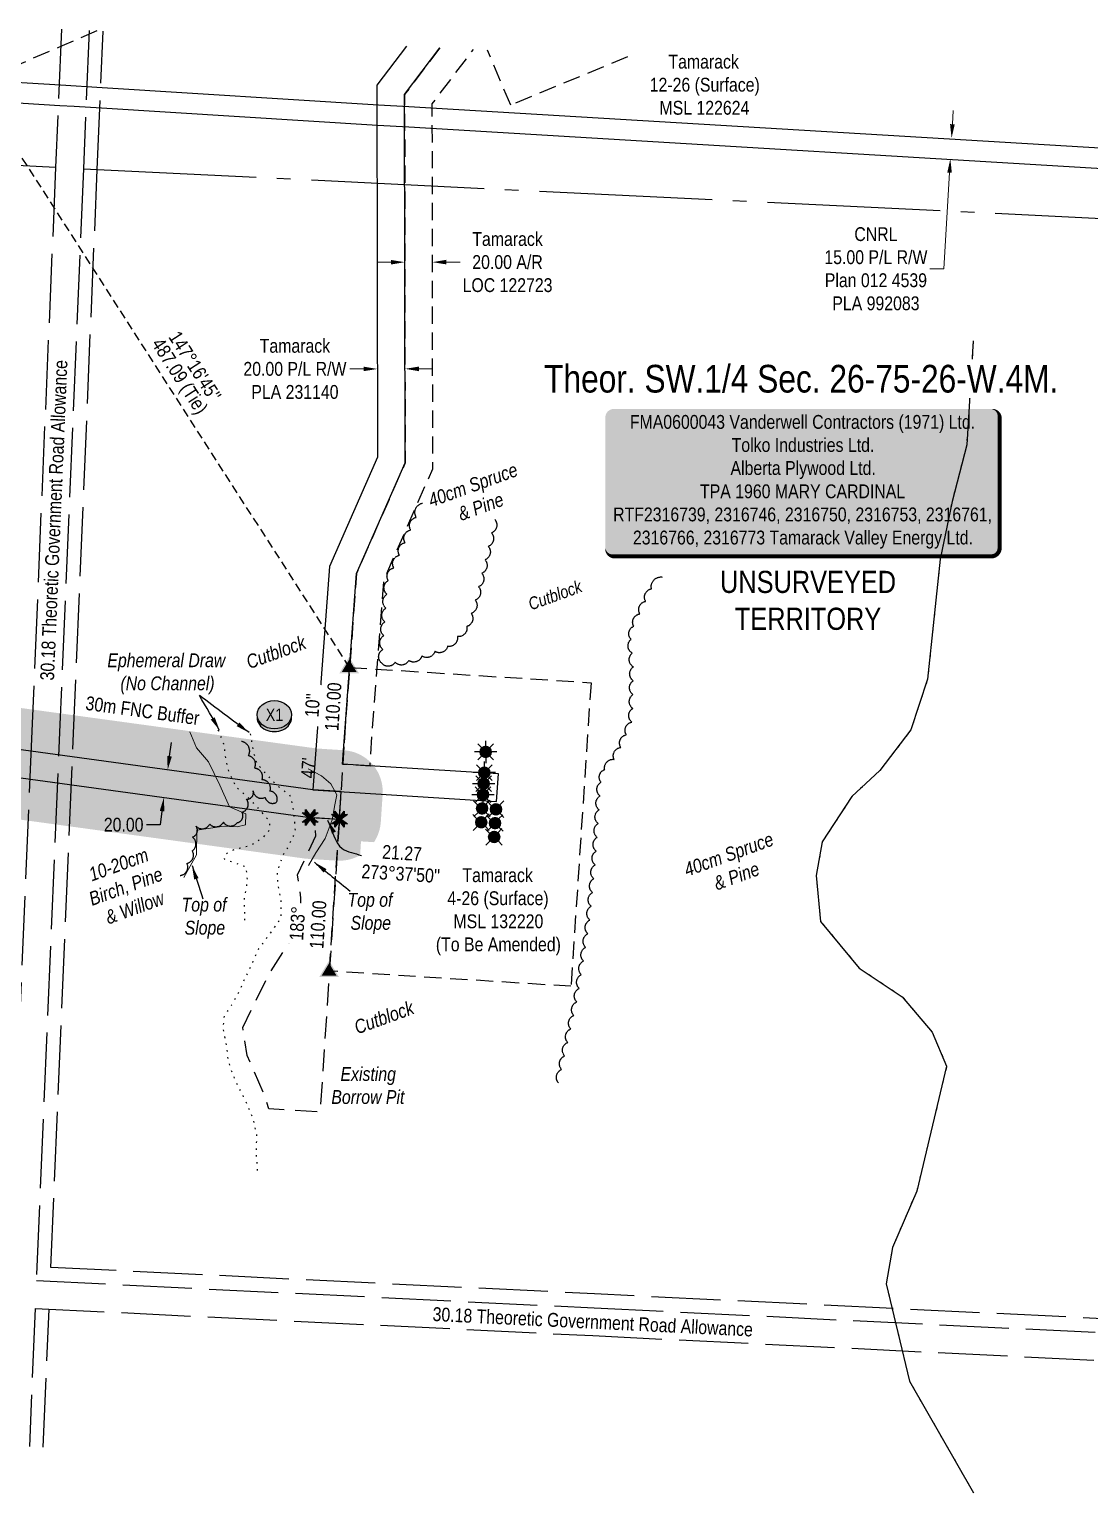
# Model space of a CAD drawing. Extents: x 313545 to 316106, y 6156353 to 6158544.
# Drawn here: x 314467 to 315234, y 6156353 to 6157410 of the extents above; entities that cross this region are included whole.
import ezdxf
from ezdxf.enums import TextEntityAlignment as Align

# ---------------------------------------------------------------- set-up
doc = ezdxf.new("R2010")
doc.units = 0
doc.header["$LTSCALE"] = 5
doc.header["$PDSIZE"] = 0.5
for name, pattern in [('0', [1, 1, 0]), ('foc-ACCESSROAD', [3.75, 2.5, -1.25]), ('foc-QUARTERLINE', [33, 25, -3, 2, -3]), ('foc-TIELINE', [1.875, 1.25, -0.625]), ('foc-TOPO', [1, 0.2, -0.8]), ('foc-UNSURVEYED', [12.5, 10, -2.5]), ('foc-WHEELTRACKS', [2, 0.4, -1.6]), ('HIDDEN2', [4.7625, 3.175, -1.5875])]:
    doc.linetypes.add(name, pattern=pattern)
doc.layers.get('Defpoints').update_dxf_attribs({"color": 9})
for name, color, linetype in [('C-AR', 13, 'foc-ACCESSROAD'), ('C-RW', 13, 'Continuous'), ('C-SYMBOL', 7, 'Continuous'), ('C-WS', 13, 'foc-ACCESSROAD'), ('C-WS-S', 13, 'Continuous'), ('F-AR', 190, 'foc-ACCESSROAD'), ('F-RW', 190, 'Continuous'), ('L-BD', 7, 'Continuous'), ('L-BD1', 253, 'Continuous'), ('L-MON', 1, 'Continuous'), ('L-QSEC', 8, 'foc-QUARTERLINE'), ('L-ROAD-T', 7, 'Continuous'), ('L-SECQ', 8, 'foc-QUARTERLINE'), ('L-TIE', 7, 'foc-TIELINE'), ('L-TIE-T', 7, 'Continuous'), ('L-USEC', 7, 'foc-UNSURVEYED'), ('P-BUFFER-H 30m', 51, 'Continuous'), ('P-BUFFER-T', 40, 'Continuous'), ('P-CROSSINGS', 250, 'Continuous'), ('P-PROPOSED', 10, 'Continuous'), ('P-PROPOSED-H', 21, 'Continuous'), ('P-TXT', 4, 'Continuous'), ('P-WORKAREA-H', 111, 'Continuous'), ('T-BUSH', 110, '0'), ('T-BUSH-T', 110, 'Continuous'), ('T-EXISTING TFA', 220, 'HIDDEN2'), ('T-EXISTING TFA-T', 220, 'Continuous'), ('T-LOW-AREA', 48, 'foc-TOPO'), ('T-SLOPE', 48, 'Continuous'), ('T-WATER-P3', 48, 'foc-WHEELTRACKS')]:
    doc.layers.add(name, color=color, linetype=linetype)
for name, color, linetype, lineweight in [('C-AR-T', 13, 'Continuous', 9), ('C-RW-T', 13, 'Continuous', 9), ('C-WS-T', 13, 'Continuous', 9), ('F-RW-T', 190, 'Continuous', 9), ('T-ELEVATION', 48, 'Continuous', 18), ('T-TEXT', 48, 'Continuous', 18)]:
    doc.layers.add(name, color=color, linetype=linetype, lineweight=lineweight)
doc.styles.add('175L', font='ARIALN.TTF', dxfattribs={"height": 20})
doc.styles.add('80', font='ARIALN.TTF', dxfattribs={"height": 10})
doc.styles.add('80CG', font='ARIALN.TTF', dxfattribs={"height": 10})
doc.styles.add('80L', font='ARIALN.TTF', dxfattribs={"height": 10})
doc.styles.add('80LS', font='ARIALNI.TTF', dxfattribs={"height": 10})
doc.styles.add('Crossing', font='ARIALN.TTF', dxfattribs={"height": 10})
doc.styles.add('foc-LtypeFont', font='ARIALN.TTF', dxfattribs={"height": 7.35})
doc.linetypes.add('foc-TOPO-flowdirection-NOLINE', pattern='A,0,[">",foc-LtypeFont,S=0.3,R=0,X=0,Y=-0.945],-20,[">",foc-LtypeFont,S=0.3,R=0,X=0,Y=-0.945],0', length=20)
doc.dimstyles.new('Compass 5 000', dxfattribs={"dimscale": 5, "dimtxt": 9, "dimasz": 2, "dimexe": 0.2, "dimexo": 0.0625, "dimgap": 0.5, "dimtad": 0, "dimtih": 1, "dimtoh": 1, "dimzin": 0, "dimdsep": 46, "dimtxsty": '80CG', "dimcen": 0.1, "dimse1": 1, "dimse2": 1, "dimclrd": 256, "dimclrt": 256, "dimaunit": 1, "dimadec": 4, "dimazin": 0, "dimtfac": 0.06, "dimtofl": 0, "dimtmove": 0, "dimatfit": 1, "dimfxl": 0.2, "dimtolj": 1, "dimtzin": 0, "dimlwd": -1, "dimarcsym": 0})

# ---------------------------------------------------------------- blocks, each defined once
blk = doc.blocks.new('*D30')
at = {"layer": 'C-AR-T', "transparency": 16777216}
for p, q in [((314728.7, 6157242.1), (314718.7, 6157242)), ((314768.7, 6157242.1), (314778.7, 6157242.1))]:
    blk.add_line(p, q, dxfattribs=at)
at = {"layer": 'C-AR-T', "linetype": 'Continuous', "transparency": 16777216}
for points in [[(314728.7, 6157243.7), (314728.7, 6157240.4), (314738.7, 6157242.1)], [(314768.7, 6157243.8), (314768.7, 6157240.5), (314758.7, 6157242.1)]]:
    blk.add_solid(points, dxfattribs=at)
at = {"layer": 'Defpoints', "color": 0, "linetype": 'Continuous', "transparency": 16777216}
for p in [(314738.7, 6157251.4), (314758.7, 6157251.4), (314738.7, 6157242.1)]:
    blk.add_point(p, dxfattribs=at)
at = {"layer": 'C-AR-T', "linetype": 'Continuous', "transparency": 16777216, "insert": (314813, 6157242.1), "char_height": 10, "attachment_point": 5, "style": '80CG'}
blk.add_mtext('\\A1;Tamarack\\P20.00 A/R\\PLOC 122723', dxfattribs=at)
blk = doc.blocks.new('*D31')
at = {"layer": 'Defpoints', "color": 0, "transparency": 16777216}
for p in [(315042.9, 6157337.3), (315134, 6157331.8), (315042, 6157322.3)]:
    blk.add_point(p, dxfattribs=at)
at = {"layer": 'F-RW-T', "transparency": 16777216}
for p, q in [((315134.6, 6157341.8), (315135.2, 6157351.8)), ((315132.5, 6157306.8), (315128.4, 6157237.3)), ((315128.4, 6157237.3), (315118.4, 6157237.3))]:
    blk.add_line(p, q, dxfattribs=at)
for points in [[(315132.9, 6157341.9), (315136.3, 6157341.7), (315134, 6157331.8)], [(315130.9, 6157306.9), (315134.2, 6157306.7), (315133.1, 6157316.8)]]:
    blk.add_solid(points, dxfattribs=at)
at = {"layer": 'F-RW-T', "transparency": 16777216, "insert": (315079.3, 6157237.3), "char_height": 10, "attachment_point": 5, "style": '80CG'}
blk.add_mtext('\\A1;CNRL\\P15.00 P/L R/W\\PPlan 012 4539\\PPLA 992083', dxfattribs=at)
blk = doc.blocks.new('*U29')
h = blk.add_hatch(color=255)
edge = h.paths.add_edge_path()
edge.add_line((-136.5, -54), (136.5, -54))
edge.add_arc((136.5, -48), 6, 270, 360)
edge.add_line((142.5, -48), (142.5, 46.5))
edge.add_arc((136.5, 46.5), 6, 0, 90)
edge.add_line((136.5, 52.5), (-136.5, 52.5))
edge.add_arc((-136.5, 46.5), 6, 90, 180)
edge.add_line((-142.5, 46.5), (-142.5, -48))
edge.add_arc((-136.5, -48), 6, 180, 270)
at = {"color": 44, "flags": 128}
blk.add_lwpolyline([(-136.5, -54, 3, 3, 0), (136.5, -54, 3, 3, 0.414214), (142.5, -48, 3, 3, 0), (142.5, 46.5, 3, 0, 0.414214), (136.5, 52.5, 0, 0, 0), (-136.5, 52.5, 0, 0, 0.414214), (-142.5, 46.5, 0, 0, 0), (-142.5, -48, 0, 3, 0.414214)], format="xyseb", close=True, dxfattribs=at)
at = {"color": 44, "style": '80'}
blk.add_attdef('ENTER_TEXT_001', (-36, -5), '', height=10, dxfattribs=at)
blk = doc.blocks.new('GAS')
h = blk.add_hatch(color=255)
h.dxf.hatch_style = 1
edge = h.paths.add_edge_path()
edge.add_arc((0, 0), 0.9, 0, 360)
for p, q in [((-0.81, 0), (-1.62, 0)), ((-0.57, 0.57), (-1.14, 1.14)), ((0, 0.81), (0, 1.62)), ((0.57, 0.57), (1.14, 1.14)), ((1.62, 0), (0.81, 0)), ((-0.57, -0.57), (-1.14, -1.14)), ((0, -0.81), (0, -1.62)), ((1.14, -1.14), (0.57, -0.57))]:
    blk.add_line(p, q)
blk.add_circle((0, 0), 0.8)
blk = doc.blocks.new('*D35')
at = {"layer": 'C-RW-T', "transparency": 16777216}
for p, q in [((314708.9, 6157164.9), (314698.9, 6157164.9)), ((314748.9, 6157165), (314758.9, 6157165))]:
    blk.add_line(p, q, dxfattribs=at)
for points in [[(314708.9, 6157166.6), (314708.9, 6157163.3), (314718.9, 6157164.9)], [(314748.9, 6157166.6), (314748.9, 6157163.3), (314738.9, 6157165)]]:
    blk.add_solid(points, dxfattribs=at)
at = {"layer": 'Defpoints', "color": 0, "transparency": 16777216}
for p in [(314718.8, 6157198.3), (314738.8, 6157198.4), (314718.9, 6157164.9)]:
    blk.add_point(p, dxfattribs=at)
at = {"layer": 'C-RW-T', "transparency": 16777216, "insert": (314659.3, 6157164.9), "char_height": 10, "attachment_point": 5, "style": '80CG'}
blk.add_mtext('\\A1;Tamarack\\P20.00 P/L R/W\\PPLA 231140', dxfattribs=at)
blk = doc.blocks.new('TEMP')
h = blk.add_hatch(color=255)
h.dxf.hatch_style = 1
h.paths.add_polyline_path([(0, 0.25), (-0.67, 1.15), (-0.67, 0.67), (-1.15, 0.67), (-0.25, 0), (-1.15, -0.67), (-0.67, -0.67), (-0.67, -1.15), (0, -0.25), (0.67, -1.15), (0.67, -0.67), (1.15, -0.67), (0.25, 0), (1.15, 0.67), (0.67, 0.67), (0.67, 1.15)])
h.paths.add_polyline_path([(0.57, 0.85), (0.57, 0.57), (0.85, 0.57), (0.08, 0), (0.85, -0.57), (0.57, -0.57), (0.57, -0.85), (0, -0.08), (-0.57, -0.85), (-0.57, -0.57), (-0.85, -0.57), (-0.08, 0), (-0.85, 0.57), (-0.57, 0.57), (-0.57, 0.85), (0, 0.08)], flags=16)
h = blk.add_hatch(color=1)
h.dxf.hatch_style = 1
h.paths.add_polyline_path([(0, 0.08), (-0.57, 0.85), (-0.57, 0.57), (-0.85, 0.57), (-0.08, 0), (-0.85, -0.57), (-0.57, -0.57), (-0.57, -0.85), (0, -0.08), (0.57, -0.85), (0.57, -0.57), (0.85, -0.57), (0.08, 0), (0.85, 0.57), (0.57, 0.57), (0.57, 0.85)])
at = {"color": 1}
for p, q in [((-0.08, 0), (0.08, 0)), ((0, 0.08), (0, -0.08))]:
    blk.add_line(p, q, dxfattribs=at)
at = {"color": 255, "flags": 128}
blk.add_lwpolyline([(-0.25, 0), (-1.15, 0.67), (-0.67, 0.67), (-0.67, 1.15), (0, 0.25), (0.67, 1.15), (0.67, 0.67), (1.15, 0.67), (0.25, 0), (1.15, -0.67), (0.67, -0.67), (0.67, -1.15), (0, -0.25), (-0.67, -1.15), (-0.67, -0.67), (-1.15, -0.67)], close=True, dxfattribs=at)
at = {"color": 1, "flags": 128}
blk.add_lwpolyline([(-0.08, 0), (-0.85, 0.57), (-0.57, 0.57), (-0.57, 0.85), (0, 0.08), (0.57, 0.85), (0.57, 0.57), (0.85, 0.57), (0.08, 0), (0.85, -0.57), (0.57, -0.57), (0.57, -0.85), (0, -0.08), (-0.57, -0.85), (-0.57, -0.57), (-0.85, -0.57)], close=True, dxfattribs=at)
blk = doc.blocks.new('*D39')
at = {"layer": 'Defpoints', "color": 0, "transparency": 16777216}
for p in [(314536.6, 6156879.2), (314533.9, 6156859.4), (314564.6, 6156855.2)]:
    blk.add_point(p, dxfattribs=at)
at = {"layer": 'P-TXT', "transparency": 16777216}
for p, q in [((314568.6, 6156884.9), (314570, 6156894.8)), ((314563.2, 6156845.3), (314561.9, 6156835.4)), ((314561.9, 6156835.4), (314551.9, 6156835.4))]:
    blk.add_line(p, q, dxfattribs=at)
for points in [[(314567, 6156885.2), (314570.3, 6156884.7), (314567.3, 6156875)], [(314561.6, 6156845.5), (314564.9, 6156845.1), (314564.6, 6156855.2)]]:
    blk.add_solid(points, dxfattribs=at)
at = {"layer": 'P-TXT', "transparency": 16777216, "insert": (314535.5, 6156835.4), "char_height": 10, "attachment_point": 5, "style": '80CG'}
blk.add_mtext('\\A1;20.00', dxfattribs=at)
blk = doc.blocks.new('xing2')
h = blk.add_hatch(color=50)
h.dxf.hatch_style = 1
edge = h.paths.add_edge_path()
edge.add_ellipse((0, 0), major_axis=(-12.5, 0), ratio=0.816297, start_angle=0, end_angle=360)
h = blk.add_hatch(color=250)
h.dxf.hatch_style = 1
edge = h.paths.add_edge_path()
edge.add_ellipse((0, -2), major_axis=(-12.5, 0), ratio=0.816297, start_angle=0, end_angle=180)
edge.add_line((12.5, -2), (12.5, 0))
edge.add_ellipse((0, 0), major_axis=(-12.5, 0), ratio=0.816297, start_angle=0, end_angle=180, ccw=False)
edge.add_line((-12.5, 0), (-12.5, -2))
at = {"color": 250}
blk.add_ellipse((0, 0), major_axis=(-12.5, 0), ratio=0.816297, dxfattribs=at)
blk.add_ellipse((0, -2), major_axis=(-12.5, 0), ratio=0.816297, start_param=0, end_param=3.141593, dxfattribs=at)
at = {"color": 250, "style": 'Crossing'}
blk.add_attdef('CROSSING', text='', height=9, dxfattribs=at).set_placement((0.1, 0), align=Align.MIDDLE_CENTER)
at = {"color": 250, "style": 'Crossing', "flags": 1}
for tag, p in [('OWNER', (0.1, -12.5)), ('DESCRIPTION', (0.1, -25.8)), ('LOCATION', (0.1, -39.3)), ('DWG_REF', (0.1, -52.8))]:
    blk.add_attdef(tag, text='', height=9, dxfattribs=at).set_placement(p, align=Align.MIDDLE_CENTER)
blk = doc.blocks.new('STRIA')
blk.add_hatch(color=255).paths.add_polyline_path([(-0.04, 1.52), (-1.47, -0.87), (1.39, -0.87)])
blk = doc.blocks.new('STRIAA')
blk.add_blockref('STRIA', (0, 0))
blk = doc.blocks.new('STRIB')
at = {"color": 1}
blk.add_solid([(-1.12, -0.67), (-0.04, 1.13), (1.04, -0.67)], dxfattribs=at)
blk = doc.blocks.new('STRIBB')
blk.add_blockref('STRIB', (0, 0))
blk = doc.blocks.new('STRICC')
for name in ['STRIAA', 'STRIBB']:
    blk.add_blockref(name, (0, 0))
blk = doc.blocks.new('fdspike')
blk.add_blockref('STRICC', (0, 0))
blk = doc.blocks.new('WC')
at = {"layer": 'L-MON'}
h = blk.add_hatch(color=255, dxfattribs=at)
h.dxf.hatch_style = 1
edge = h.paths.add_edge_path()
edge.add_arc((0, 0), 0.9, 0, 360)
at = {"layer": 'L-MON', "color": 240, "flags": 128}
for points in [[(-0.62, 0.5), (-1.23, 1.12)], [(0.52, 0.61), (1.13, 1.21)], [(-1.18, -1.18), (-0.56, -0.57)], [(1.16, -1.18), (0.56, -0.57)]]:
    blk.add_lwpolyline(points, dxfattribs=at)
at = {"layer": 'L-MON', "color": 240}
for radius in [0.8, 0.373]:
    blk.add_circle((0, 0), radius, dxfattribs=at)

msp = doc.modelspace()

# ---------------------------------------------------------------- hatches: boundary and pattern name
at = {"layer": 'P-BUFFER-H 30m'}
h = msp.add_hatch(color=256, dxfattribs=at)
h.dxf.hatch_style = 1
edge = h.paths.add_edge_path()
edge.add_line((314694.689, 6156889.294), (314675.225, 6156890.529))
edge.add_line((314675.225, 6156890.529), (314255.982, 6156947.913))
edge.add_arc((314251.914, 6156918.194), 29.997, 82.206024, 179.301447)
edge.add_line((314221.92, 6156918.56), (314221.674, 6156898.409))
edge.add_arc((314251.668, 6156898.043), 29.997, 179.301447, 262.206024)
edge.add_line((314247.6, 6156868.324), (314666.177, 6156811.031))
edge.add_arc((314670.245, 6156840.75), 29.997, 262.206024, 266.369563)
edge.add_line((314668.346, 6156810.814), (314689.57, 6156809.467))
edge.add_arc((314691.469, 6156839.404), 29.997, 266.369562, 356.21363)
edge.add_line((314721.4, 6156837.423), (314722.721, 6156857.377))
edge.add_arc((314692.79, 6156859.358), 29.997, 356.21363, 446.369562)
at = {"layer": 'P-PROPOSED-H'}
h = msp.add_hatch(color=256, dxfattribs=at)
h.dxf.hatch_style = 1
h.paths.add_polyline_path([(314692.79, 6156859.358), (314672.237, 6156860.662), (314251.914, 6156918.194), (314251.668, 6156898.043), (314670.245, 6156840.75), (314691.469, 6156839.404)])

# ---------------------------------------------------------------- linework, layer by layer
at = {"layer": 'C-AR', "flags": 128}
msp.add_lwpolyline([(314764.154, 6157397.108), (314738.6, 6157363.284), (314738.896, 6157149.169), (314738.961, 6157096.955), (314703.872, 6157017.115), (314693.672, 6156879.34), (314713.63, 6156878.074), (314715.071, 6156900.789), (314723.553, 6157012.194), (314758.964, 6157092.766), (314758.894, 6157149.197), (314758.607, 6157356.592), (314788.357, 6157395.927)], dxfattribs=at)
at = {"layer": 'C-RW', "flags": 128}
msp.add_lwpolyline([(314739.981, 6157398.287), (314718.593, 6157369.977), (314718.958, 6157101.143), (314684.183, 6157022.017), (314672.237, 6156860.662), (314805.108, 6156852.232), (314806.374, 6156872.189), (314693.672, 6156879.34), (314703.872, 6157017.115), (314738.961, 6157096.955), (314738.6, 6157363.284), (314764.154, 6157397.108)], dxfattribs=at)
at = {"layer": 'C-WS'}
msp.add_lwpolyline([(314899.625, 6157390.5), (314815.307, 6157355.658), (314798.487, 6157395.433)], dxfattribs=at)
msp.add_lwpolyline([(314858.839, 6156718.638), (314684.207, 6156729.673), (314698.735, 6156949.186), (314873.369, 6156938.123)], close=True, dxfattribs=at)
at = {"layer": 'F-AR', "flags": 128}
msp.add_lwpolyline([(314516.117, 6157409.207), (314491.132, 6157398.472), (314433.482, 6157373.703), (314311.261, 6157322.992), (314052.835, 6157215.78), (313983.294, 6157186.932), (313939.159, 6157168.624), (313932.658, 6157165.925), (313828.206, 6157122.586), (313805.402, 6157113.124), (313668.825, 6157056.471), (313565.866, 6157013.761)], dxfattribs=at)
at = {"layer": 'L-QSEC', "flags": 128}
msp.add_lwpolyline([(314506.4, 6157309.573), (315278.162, 6157271.928)], dxfattribs=at)
at = {"layer": 'L-SECQ'}
msp.add_line((314486.309, 6157310.553), (313580.38, 6157354.707), dxfattribs=at)
at = {"layer": 'L-TIE'}
msp.add_line((314698.733, 6156949.162), (314435.473, 6157358.908), dxfattribs=at)
at = {"layer": 'L-USEC'}
for p, q in [((314490.535, 6157410.455), (314486.309, 6157310.553)), ((314510.626, 6157409.475), (314506.405, 6157309.703)), ((314486.309, 6157310.553), (314469.309, 6156908.71)), ((314469.309, 6156908.71), (314452.311, 6156506.876)), ((314472.403, 6156505.896), (314875.663, 6156486.201)), ((314471.552, 6156485.799), (314467.326, 6156385.898)), ((314471.552, 6156485.799), (314874.682, 6156466.11)), ((314477.372, 6156385.407), (314481.598, 6156485.308)), ((314875.663, 6156486.201), (315278.668, 6156466.52)), ((314874.682, 6156466.11), (315277.821, 6156446.422))]:
    msp.add_line(p, q, dxfattribs=at)
at = {"layer": 'L-USEC', "flags": 128}
for points in [[(314516.445, 6157309.083), (314520.671, 6157408.985)], [(314506.4, 6157309.573), (314489.406, 6156907.86), (314472.403, 6156505.896)], [(314482.873, 6156515.454), (314499.445, 6156907.239), (314516.445, 6157309.083)], [(315279.091, 6156476.568), (314875.955, 6156496.256), (314482.873, 6156515.454)]]:
    msp.add_lwpolyline(points, dxfattribs=at)
at = {"layer": 'P-WORKAREA-H', "flags": 128}
msp.add_lwpolyline([(314795.528, 6156874.33), (314795.201, 6156857.127)], dxfattribs=at)
at = {"layer": 'T-BUSH', "flags": 128}
for points in [[(314803.753, 6157056.091, -0.52056705), (314801.408, 6157046.371, -0.52056705), (314799.063, 6157036.651, -0.52056705), (314796.718, 6157026.931, -0.52056705), (314794.373, 6157017.211, -0.52056705), (314792.029, 6157007.491, -0.52056705), (314789.684, 6156997.771, -0.52056705), (314786.733, 6156988.224, -0.52056705), (314783.569, 6156978.739, -0.52056705), (314776.775, 6156971.499, -0.52056705), (314769.703, 6156964.431, -0.52056705), (314760.48, 6156960.78, -0.52056705), (314751.048, 6156957.463, -0.52056705), (314741.615, 6156954.146, -0.52056705), (314731.722, 6156952.884, -0.52056705), (314722.067, 6156952.16, -0.52056705), (314722.827, 6156962.13, -0.52056705), (314723.586, 6156972.1, -0.52056705), (314724.346, 6156982.07, -0.52056705), (314725.105, 6156992.04, -0.52056705), (314725.865, 6157002.01, -0.52056705), (314726.736, 6157011.952, -0.52056705), (314730.795, 6157021.09, -0.52056705), (314734.853, 6157030.228, -0.52056705), (314738.912, 6157039.367, -0.52056705), (314742.97, 6157048.505, -0.52056705), (314747.029, 6157057.643, -0.52056705), (314751.592, 6157067.918, -0.52056705)], [(314849.882, 6156648.783, -0.52056705), (314852.08, 6156658.537, -0.52056705), (314854.279, 6156668.291, -0.52056705), (314856.477, 6156678.045, -0.52056705), (314858.676, 6156687.8, -0.52056705), (314860.874, 6156697.554, -0.52056705), (314863.072, 6156707.308, -0.52056705), (314864.768, 6156717.159, -0.52056705), (314866.333, 6156727.034, -0.52056705), (314867.899, 6156736.91, -0.52056705), (314869.464, 6156746.786, -0.52056705), (314871.03, 6156756.661, -0.52056705), (314872.47, 6156766.553, -0.52056705), (314873.429, 6156776.505, -0.52056705), (314874.389, 6156786.458, -0.52056705), (314875.349, 6156796.411, -0.52056705), (314876.309, 6156806.364, -0.52056705), (314877.093, 6156816.331, -0.52056705), (314877.784, 6156826.306, -0.52056705), (314878.475, 6156836.281, -0.52056705), (314879.167, 6156846.256, -0.52056705), (314879.858, 6156856.231, -0.52056705), (314880.549, 6156866.206, -0.52056705), (314883.286, 6156875.304, -0.52056705), (314890.03, 6156882.686, -0.52056705), (314894.856, 6156891.312, -0.52056705), (314898.845, 6156900.481, -0.52056705), (314902.834, 6156909.65, -0.52056705), (314903.535, 6156919.527, -0.52056705), (314903.676, 6156929.525, -0.52056705), (314903.817, 6156939.523, -0.52056705), (314903.958, 6156949.521, -0.52056705), (314903.162, 6156959.484, -0.52056705), (314902.276, 6156969.443, -0.52056705), (314904.188, 6156978.872, -0.52056705), (314908.624, 6156987.832, -0.52056705), (314912.831, 6156996.903, -0.52056705), (314917.037, 6157005.974, -0.52056705), (314924.795, 6157014.502, -0.52056705)], [(314576.416, 6156798.768, 0.52056705), (314581.228, 6156807.532, 0.52056705), (314585.098, 6156816.545, 0.52056705), (314585.222, 6156826.543, 0.52056705), (314587.797, 6156834.394, 0.52056705), (314597.692, 6156835.833, 0.52056705), (314607.586, 6156837.271, 0.52056705), (314617.559, 6156836.884, 0.52056705), (314621.051, 6156844.425, 0.52056705), (314624.416, 6156853.84, 0.52056705), (314629.024, 6156859.986, 0.52056705), (314637.795, 6156855.185, 0.52056705), (314646.026, 6156851.696, 0.52056705), (314641.27, 6156859.73, 0.52056705), (314635.499, 6156867.879, 0.52056705), (314630.032, 6156876.25, 0.52056705), (314625.696, 6156885.26, 0.52056705), (314620.71, 6156895.623, 0.52056705)]]:
    msp.add_lwpolyline(points, format="xyb", dxfattribs=at)
at = {"layer": 'T-ELEVATION', "flags": 128}
for points in [[(314583.373, 6156902.643), (314588.042, 6156890.927), (314596.842, 6156880.973), (314605.042, 6156864.15), (314612.001, 6156848.346), (314623.834, 6156843.299), (314623.575, 6156835.282), (314617.605, 6156833.805), (314608.197, 6156834.329), (314588.283, 6156831.434), (314588.063, 6156813.747), (314579.045, 6156797.324)], [(314668.92, 6156875.885), (314678.48, 6156870.844), (314685.213, 6156865.027), (314689.482, 6156857.086), (314688.274, 6156849.78), (314686.198, 6156838.926), (314681.284, 6156825.394), (314674.4, 6156815.046), (314669.22, 6156805.857)]]:
    msp.add_lwpolyline(points, dxfattribs=at)
at = {"layer": 'T-LOW-AREA', "flags": 128}
for points in [[(314603.636, 6156903.922), (314607.761, 6156893.953), (314609.181, 6156882.794), (314611.424, 6156873.867), (314616.869, 6156862.58), (314625.851, 6156854.802), (314633.406, 6156846.499), (314640.716, 6156838.361), (314641.005, 6156831.78), (314636.578, 6156826.643), (314628.628, 6156821.074), (314622.41, 6156818.959), (314615.836, 6156817.554), (314609.112, 6156814.149), (314608.077, 6156810.711), (314615.811, 6156807.981), (314623.807, 6156805.088), (314624.813, 6156794.626), (314622.62, 6156781.91), (314622.875, 6156766.487)], [(314627.02, 6156901.234), (314629.156, 6156888.288), (314631.715, 6156879.85), (314639.63, 6156870.77), (314646.541, 6156863.705), (314655.736, 6156856.658), (314657.811, 6156847.966), (314658.749, 6156839.545), (314659.549, 6156830.151), (314654.294, 6156819.459), (314650.395, 6156813.143), (314646.437, 6156801.345), (314646.785, 6156792.155), (314649.145, 6156780.976), (314649.188, 6156767.974), (314640.684, 6156755.929), (314633.02, 6156745.711), (314627.466, 6156733.448), (314624.08, 6156726.507), (314619.09, 6156715.199), (314613.425, 6156705), (314608.086, 6156697.27), (314607.241, 6156687.748), (314609.853, 6156675.29), (314610.861, 6156665.274), (314614.254, 6156654.801), (314619.038, 6156644.596), (314624.536, 6156633.656), (314628.803, 6156623.328), (314631.495, 6156611.883), (314631.285, 6156597.083), (314632.22, 6156582.892)]]:
    msp.add_lwpolyline(points, dxfattribs=at)
at = {"layer": 'T-WATER-P3', "color": 48, "flags": 128}
msp.add_lwpolyline([(315149.629, 6157185.138), (315144.946, 6157110.113), (315134.323, 6157069.182), (315125.755, 6157027.509), (315116.65, 6156940.609), (315104.521, 6156903.99), (315082.211, 6156874.69), (315061.969, 6156855.769), (315040.482, 6156823.101), (315036.108, 6156798.736), (315039.25, 6156765.585), (315067.316, 6156731.784), (315098.38, 6156711.009), (315119.942, 6156685.473), (315130.438, 6156660.843), (315108.771, 6156570.59), (315091.243, 6156529.829), (315086.745, 6156503.67), (315103.577, 6156433.19), (315149.866, 6156352.563)], dxfattribs=at)
at = {"layer": 'T-WATER-P3', "color": 48, "linetype": 'foc-TOPO-flowdirection-NOLINE', "flags": 128}
msp.add_lwpolyline([(315149.629, 6157185.138), (315144.946, 6157110.113), (315134.323, 6157069.182), (315125.755, 6157027.509), (315116.65, 6156940.609), (315104.521, 6156903.99), (315082.211, 6156874.69), (315061.969, 6156855.769), (315040.482, 6156823.101), (315036.108, 6156798.736), (315039.25, 6156765.585), (315067.316, 6156731.784), (315098.38, 6156711.009), (315119.942, 6156685.473), (315130.438, 6156660.843), (315108.771, 6156570.59), (315091.243, 6156529.829), (315086.745, 6156503.67), (315103.577, 6156433.19), (315149.866, 6156352.563)], dxfattribs=at)

# ---------------------------------------------------------------- block references
ref = msp.add_blockref('*U29', (315026.234, 6157083.452))
ref.add_attrib('ENTER_TEXT_001', 'FMA0600043 Vanderwell Contractors (1971) Ltd.', (314901.435, 6157121.63), dxfattribs={"color": 44, "height": 10, "style": '80'})
ref.add_attrib('ENTER_TEXT_002', 'Tolko Industries Ltd.', (314974.996, 6157104.963), dxfattribs={"color": 44, "height": 10, "style": '80'})
ref.add_attrib('ENTER_TEXT_003', 'Alberta Plywood Ltd.', (314974.188, 6157088.296), dxfattribs={"color": 44, "height": 10, "style": '80'})
ref.add_attrib('ENTER_TEXT_004', 'TPA 1960 MARY CARDINAL', (314952.148, 6157071.452), dxfattribs={"color": 44, "height": 10, "style": '80'})
ref.add_attrib('ENTER_TEXT_005', 'RTF2316739, 2316746, 2316750, 2316753, 2316761,', (314889.335, 6157054.745), dxfattribs={"color": 44, "height": 10, "style": '80'})
ref.add_attrib('ENTER_TEXT_006', '2316766, 2316773 Tamarack Valley Energy Ltd.', (314903.642, 6157038.037), dxfattribs={"color": 44, "height": 10, "style": '80'})
at = {"layer": 'C-WS-S'}
for p, xscale, yscale, zscale in [((314797.2, 6156888.101), 4.999999999999994, 4.999999999999994, 4.999454999999992), ((314796.231, 6156873.092), 4.999444999999848, 4.999444999999848, 4.999444999999848), ((314795.738, 6156865.109), 4.99944499999985, 4.99944499999985, 4.99944499999985), ((314795.201, 6156857.127), 4.99944499999985, 4.99944499999985, 4.99944499999985)]:
    msp.add_blockref('GAS', p, dxfattribs=dict(at, xscale=xscale, yscale=yscale, zscale=zscale))
at = {"layer": 'L-MON'}
for name, p, xscale, yscale, zscale in [('fdspike', (314698.733, 6156949.162), 4.999999999999981, 4.999999999999981, 4.999999999999981), ('TEMP', (314670.245, 6156840.75), 4.999419449999981, 4.999419449999981, 4.999419449999981), ('TEMP', (314691.469, 6156839.404), 4.999419449999981, 4.999419449999981, 4.999419449999981), ('WC', (314794.615, 6156847.188), 4.999999999999988, 4.999999999999988, 4.998831718251919), ('WC', (314804.594, 6156846.557), 4.999999999999988, 4.999999999999988, 4.998831718251919), ('WC', (314793.985, 6156837.209), 4.999999999999988, 4.999999999999988, 4.998831718251919), ('WC', (314803.964, 6156836.578), 4.999999999999988, 4.999999999999988, 4.998831718251919), ('WC', (314803.333, 6156826.599), 4.999999999999988, 4.999999999999988, 4.998831718251919), ('fdspike', (314684.207, 6156729.673), 4.999999999999981, 4.999999999999981, 4.999999999999981)]:
    msp.add_blockref(name, p, dxfattribs=dict(at, xscale=xscale, yscale=yscale, zscale=zscale))
at = {"layer": 'P-CROSSINGS', "color": 6, "xscale": 0.99988389, "yscale": 0.99988389, "zscale": 0.99988389}
msp.add_blockref('xing2', (314644.426, 6156914.941), dxfattribs=at).add_auto_attribs({'CROSSING': 'X1'})

# ---------------------------------------------------------------- texts
at = {"layer": 'L-BD', "insert": (314664.09, 6156876.805), "char_height": 9.9988, "width": 10.9634, "attachment_point": 2, "rotation": 86.2136, "style": '80L', "bg_fill": 1, "box_fill_scale": 1.1, "bg_fill_color": 51, "bg_fill_transparency": 0}
msp.add_mtext("47'", dxfattribs=at)
at = {"layer": 'L-ROAD-T', "style": '80L'}
for height, rotation, p in [(10, 87.577582, (314485.013, 6157055.568)), (9.99889, 357.203899, (314874.626, 6156476.115))]:
    msp.add_text('30.18 Theoretic Government Road Allowance', height=height, rotation=rotation, dxfattribs=at).set_placement(p, align=Align.MIDDLE_CENTER)
at = {"layer": 'L-TIE-T', "style": '80L'}
for s, p in [('487.09 (Tie)', (314575.095, 6157159.17)), ("147°16'45''", (314587.082, 6157166.871))]:
    msp.add_text(s, height=9.99884, rotation=302.7206, dxfattribs=at).set_placement(p, align=Align.MIDDLE)
at = {"layer": 'T-BUSH-T', "insert": (314786.232, 6157085.795), "char_height": 10, "width": 67.3101, "attachment_point": 2, "rotation": 20, "style": '80LS'}
msp.add_mtext('40cm Spruce \\P& Pine', dxfattribs=at)
at = {"layer": 'T-BUSH-T', "insert": (314971.152, 6156818.755), "char_height": 10, "width": 67.3101, "attachment_point": 2, "rotation": 20, "style": '80LS', "bg_fill": 2}
msp.add_mtext('40cm Spruce \\P& Pine', dxfattribs=at)
at = {"layer": 'T-BUSH-T', "insert": (314503.281, 6156801.658), "char_height": 9.99885, "attachment_point": 1, "rotation": 20, "style": '80L'}
msp.add_mtext_dynamic_manual_height_columns('\\pi6.2667;{\\fArial Narrow|b0|i1|c0|p34;10-20cm \\P\\pi0.30215;Birch, Pine\\P\\pi3.7465; & Willow}', width=55.2092, gutter_width=50, heights=[0], dxfattribs=at)
at = {"layer": 'T-EXISTING TFA-T', "insert": (314684.026, 6156660.276), "char_height": 9.99768, "attachment_point": 1, "style": '80L', "bg_fill": 3, "box_fill_scale": 1.15, "bg_fill_color": 256, "bg_fill_true_color": 256, "bg_fill_transparency": 0}
msp.add_mtext_dynamic_manual_height_columns('\\pi8.2232;{\\fArial Narrow|b0|i1|c0|p34;Existing \\P\\pi1.6047;Borrow Pit}', width=55.97346, gutter_width=50, heights=[0], dxfattribs=at)
at = {"layer": 'T-SLOPE', "char_height": 9.99885, "attachment_point": 1, "rotation": 20, "style": '80L'}
for insert in [(314622.43, 6156957.076), (314700.513, 6156693.044)]:
    msp.add_mtext_dynamic_manual_height_columns('\\pi0.57098;{\\fArial Narrow|b0|i1|c0|p34;Cutblock}', width=45.27741, gutter_width=50, heights=[0], dxfattribs=dict(at, insert=insert))
at = {"layer": 'T-TEXT', "insert": (314845.79, 6157005.629), "char_height": 8.999, "width": 46.87012, "attachment_point": 2, "rotation": 20, "style": '80LS'}
msp.add_mtext('Cutblock', dxfattribs=at)
at = {"layer": 'T-TEXT', "insert": (314576.617, 6156782.671), "char_height": 9.99355, "attachment_point": 1, "style": '80L'}
msp.add_mtext_dynamic_manual_height_columns('\\pi0.76431;{\\fArial Narrow|b0|i1|c0|p34;Top of \\P\\pi2.9355;Slope}', width=34.05195, gutter_width=50, heights=[0], dxfattribs=at)

# ---------------------------------------------------------------- dimensions: what is measured, and where the dimension line sits
at = {"layer": 'C-AR-T', "linetype": 'Continuous'}
dim = msp.add_linear_dim(base=(314738.72, 6157242.077), p1=(314758.704, 6157251.413), p2=(314738.706, 6157251.382), angle=180.089109, text='Tamarack\\P20.00 A/R\\PLOC 122723', dimstyle='Compass 5 000', dxfattribs=at)
dim.commit()
dim.dimension.update_dxf_attribs({"geometry": '*D30', "text_midpoint": (314813.019, 6157242.139), "dimtype": 161})
at = {"layer": 'C-RW-T', "color": 5}
dim = msp.add_linear_dim(base=(314718.871, 6157164.936), p1=(314738.824, 6157198.364), p2=(314718.826, 6157198.337), angle=180.077635, text='Tamarack\\P20.00 P/L R/W\\PPLA 231140', dimstyle='Compass 5 000', dxfattribs=at)
dim.commit()
dim.dimension.update_dxf_attribs({"geometry": '*D35', "text_midpoint": (314659.332, 6157164.909), "dimtype": 161})
at = {"layer": 'P-TXT'}
dim = msp.add_linear_dim(base=(314564.58, 6156855.213), p1=(314536.627, 6156879.224), p2=(314533.915, 6156859.411), angle=262.206024, text='20.00', dimstyle='Compass 5 000', dxfattribs=at)
dim.commit()
dim.dimension.update_dxf_attribs({"geometry": '*D39', "text_midpoint": (314535.477, 6156835.398), "dimtype": 161})

# ---------------------------------------------------------------- leaders
at = {"layer": 'T-TEXT', "path_type": 1}
for points in [[(314584.906, 6156805.866), (314592.781, 6156781.981)], [(314673.345, 6156808.364), (314699.333, 6156787.374)]]:
    msp.add_leader(points, dimstyle='Compass 5 000', override={"dimgap": 0.5, "dimtad": 0}, dxfattribs=at)

# ---------------------------------------------------------------- next in the draw order: linework, layer by layer
at = {"layer": 'T-EXISTING TFA', "flags": 128}
msp.add_lwpolyline([(314691.47, 6156839.403), (314677.456, 6156627.681), (314640.367, 6156630.136), (314640.367, 6156630.136), (314637.259, 6156640.077), (314624.782, 6156668.59), (314621.597, 6156688.872), (314640.374, 6156727.238), (314663.645, 6156763.338), (314663.639, 6156782.67), (314661.079, 6156799.284), (314674.481, 6156827.344), (314673.397, 6156840.55)], close=True, dxfattribs=at)

# ---------------------------------------------------------------- next in the draw order: texts
at = {"layer": 'C-SYMBOL', "color": 3, "insert": (315025.305, 6157167.857), "char_height": 19.99783, "width": 371.80148, "attachment_point": 2, "style": '175L', "bg_fill": 3, "box_fill_scale": 1.2, "bg_fill_color": 256, "bg_fill_transparency": 0}
msp.add_mtext('Theor. SW.1/4 Sec. 26-75-26-W.4M.', dxfattribs=at)
at = {"layer": 'L-BD1', "insert": (314737.07, 6156820.009), "char_height": 9.99884, "width": 57.29954, "attachment_point": 2, "rotation": 356.3696, "line_spacing_factor": 0.9, "style": '80L', "bg_fill": 3, "box_fill_scale": 1.15, "bg_fill_color": 256, "bg_fill_true_color": 256, "bg_fill_transparency": 0}
msp.add_mtext("21.27 273°37'50''", dxfattribs=at)
at = {"layer": 'P-BUFFER-T', "insert": (314508.846, 6156928.497), "char_height": 9.99885, "attachment_point": 1, "rotation": 352.206024, "style": '80L', "bg_fill": 3, "box_fill_scale": 1.15, "bg_fill_color": 256, "bg_fill_true_color": 256, "bg_fill_transparency": 0}
msp.add_mtext_dynamic_manual_height_columns('30m FNC Buffer', width=83.01278, gutter_width=50, heights=[0], dxfattribs=at)

# ---------------------------------------------------------------- next in the draw order: linework, layer by layer
at = {"layer": 'F-RW'}
for points in [[(313565.866, 6157013.761), (313668.825, 6157056.471), (313805.402, 6157113.124), (313840.346, 6157092.807), (313878.606, 6157070.563), (313930.49, 6157091.715), (313937.513, 6157154.02), (313939.159, 6157168.624), (313983.294, 6157186.932), (314052.835, 6157215.78), (314311.261, 6157322.992), (314433.482, 6157373.703), (314489.936, 6157370.197), (314520.056, 6157368.326), (314719.696, 6157355.927), (314741.592, 6157354.614), (314761.587, 6157353.414), (315305.773, 6157320.808)], [(315315.097, 6157305.216), (314761.55, 6157338.376), (314741.555, 6157339.576), (314719.06, 6157340.925), (314519.421, 6157353.327), (314499.813, 6157354.545), (314489.302, 6157355.199), (314436.022, 6157358.508), (314346.307, 6157321.284), (314033.683, 6157191.586), (313996.765, 6157176.271), (313953.08, 6157158.151), (313944.403, 6157081.183), (313877.44, 6157053.883), (313804.284, 6157096.414), (313668.122, 6157039.932), (313565.162, 6156997.221)]]:
    msp.add_lwpolyline(points, dxfattribs=at)
at = {"layer": 'P-PROPOSED'}
msp.add_lwpolyline([(314692.79, 6156859.358), (314672.237, 6156860.662), (314251.914, 6156918.194), (314251.668, 6156898.043), (314670.245, 6156840.75), (314691.47, 6156839.403)], close=True, dxfattribs=at)

# ---------------------------------------------------------------- next in the draw order: texts
at = {"layer": 'C-WS-T', "insert": (314760.778, 6156803.975), "char_height": 9.99883, "attachment_point": 1, "style": '80L'}
msp.add_mtext_dynamic_manual_height_columns('\\pi19.608;Tamarack\\P\\pi8.712;4-26 (Surface)\\P\\pi13.135;MSL 132220\\P\\pi0.39443;(To Be Amended)', width=89.80982, gutter_width=50, heights=[0], dxfattribs=at)
at = {"layer": 'L-BD', "insert": (314656.048, 6156764.487), "char_height": 9.99884, "width": 26.37755, "attachment_point": 2, "rotation": 86.2136, "line_spacing_factor": 0.9, "style": '80L', "bg_fill": 3, "box_fill_scale": 1.15, "bg_fill_color": 256, "bg_fill_true_color": 256, "bg_fill_transparency": 0}
msp.add_mtext('183° 110.00', dxfattribs=at)
at = {"layer": 'T-TEXT', "char_height": 9.99355, "attachment_point": 1, "style": '80L'}
for s, width, insert in [('\\pi0.33104,t20.318;{\\fArial Narrow|b0|i1|c0|p34;Ephemeral Draw\\P\\pi9.769,t29.756;(No Channel)}', 85.98216, (314523.391, 6156959.318)), ('\\pi0.76431;{\\fArial Narrow|b0|i1|c0|p34;Top of \\P\\pi2.9355;Slope}', 34.05195, (314696.564, 6156786.156))]:
    msp.add_mtext_dynamic_manual_height_columns(s, width=width, gutter_width=50, heights=[0], dxfattribs=dict(at, insert=insert))

# ---------------------------------------------------------------- next in the draw order: dimensions: what is measured, and where the dimension line sits
at = {"layer": 'F-RW-T'}
dim = msp.add_linear_dim(base=(315134.015, 6157331.795), p1=(315042.015, 6157322.271), p2=(315042.912, 6157337.254), angle=86.571101, text='CNRL\\P15.00 P/L R/W\\PPlan 012 4539\\PPLA 992083', dimstyle='Compass 5 000', dxfattribs=at)
dim.commit()
dim.dimension.update_dxf_attribs({"geometry": '*D31', "text_midpoint": (315079.268, 6157237.307), "dimtype": 161})

# ---------------------------------------------------------------- next in the draw order: leaders
at = {"layer": 'L-BD1', "path_type": 1}
msp.add_leader([(314682.934, 6156838.644), (314693.48, 6156818.233), (314707.401, 6156813.2)], dimstyle='Compass 5 000', override={"dimgap": 0.5, "dimtad": 0}, dxfattribs=at)
at = {"layer": 'T-TEXT', "path_type": 1}
for points in [[(314626.178, 6156902.004), (314590.304, 6156928.876)], [(314604.882, 6156903.648), (314590.304, 6156928.876)]]:
    msp.add_leader(points, dimstyle='Compass 5 000', override={"dimgap": 0.5, "dimtad": 0}, dxfattribs=at)

# ---------------------------------------------------------------- next in the draw order: texts
at = {"color": 3, "insert": (315030.239, 6156997.53), "char_height": 15.99829, "attachment_point": 5, "style": '80L', "bg_fill": 3, "box_fill_scale": 1.2, "bg_fill_color": 256, "bg_fill_transparency": 0}
msp.add_mtext_dynamic_manual_height_columns('UNSURVEYED TERRITORY', width=131.54993, gutter_width=47.5, heights=[0], dxfattribs=at)
at = {"layer": 'C-WS-T', "insert": (314915.111, 6157392.041), "char_height": 9.99883, "attachment_point": 1, "style": '80L', "bg_fill": 3, "box_fill_scale": 1.2, "bg_fill_color": 256, "bg_fill_transparency": 0}
msp.add_mtext_dynamic_manual_height_columns('\\pi14.2;Tamarack\\P\\pi0.66846;12-26 (Surface)\\P\\pi7.7277;MSL 122624', width=78.99495, gutter_width=50, heights=[0], dxfattribs=at)
at = {"layer": 'L-BD', "insert": (314666.948, 6156922.095), "char_height": 9.99884, "width": 26.87608, "attachment_point": 2, "rotation": 86.2136, "line_spacing_factor": 0.9, "style": '80L', "bg_fill": 3, "box_fill_scale": 1.15, "bg_fill_color": 256, "bg_fill_true_color": 256, "bg_fill_transparency": 0}
msp.add_mtext("10'' 110.00", dxfattribs=at)

doc.saveas('drawing.dxf')
